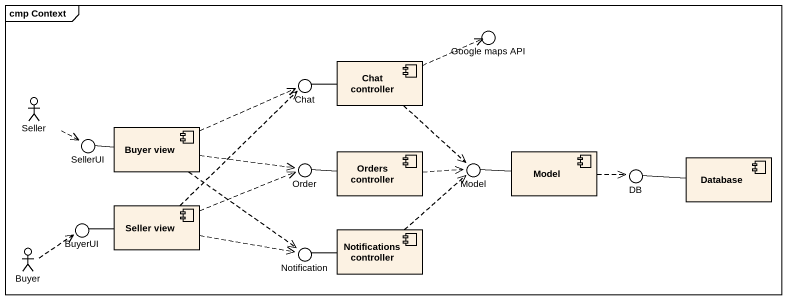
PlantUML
@startuml
mainframe cmp Context
() "Google maps API" as Google_maps_API
component "Chat controller" as Chat_controller
actor Seller
() Chat
() SellerUI
component "Buyer view" as Buyer_view
() Order
component "Orders controller" as Orders_controller
() Model
component "Model" as Model_2
() DB
component "Database" as Database_
() BuyerUI
component "Seller view" as Seller_view
actor Buyer
() Notification
component "Notifications controller" as Notifications_controller
Chat_controller .right.> Google_maps_API
Chat_controller -left- Chat
Chat_controller ..> Model
Seller .right.> SellerUI
Buyer_view .right.> Chat
Buyer_view -left- SellerUI
Buyer_view .right.> Order
Buyer_view ..> Notification
Orders_controller -left- Order
Orders_controller .right.> Model
Model_2 -left- Model
Model_2 .right.> DB
Database_ -left- DB
Seller_view .up.> Chat
Seller_view .right.> Order
Seller_view -left- BuyerUI
Seller_view .right.> Notification
Buyer .up.> BuyerUI
Notifications_controller .up.> Model
Notifications_controller -left- Notification
@enduml
